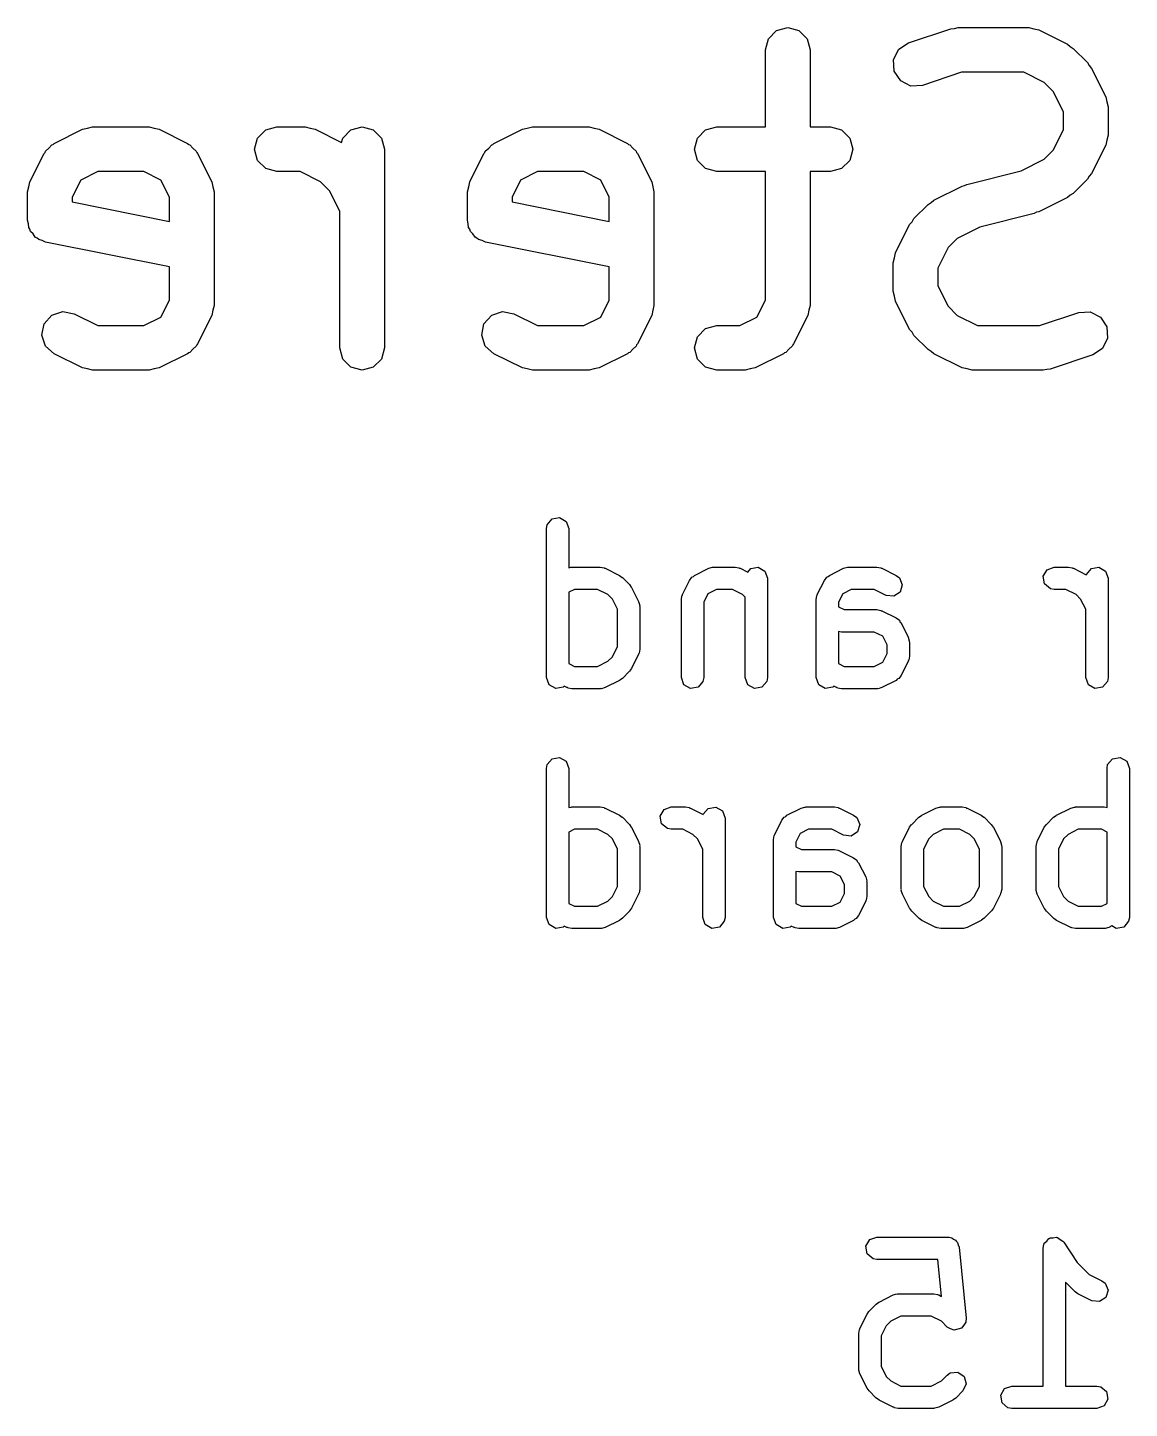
# Model space of a CAD drawing. Extents: x 83 to 134, y -229 to -46.
# Drawn here: x 117.08 to 124.48, y -55.65 to -46.38 of the extents above; entities that cross this region are included whole.
import ezdxf

# ---------------------------------------------------------------- set-up
doc = ezdxf.new("R2010")
doc.units = 0
doc.layers.add('BLACK', color=7, linetype='CONTINUOUS')

msp = doc.modelspace()

# ---------------------------------------------------------------- linework, layer by layer
at = {"layer": 'BLACK', "linetype": 'CONTINUOUS'}
for p, q in [((122.054, -46.4548), (122.109, -46.3999)), ((122.109, -46.3999), (122.184, -46.3798)), ((122.184, -46.3798), (122.259, -46.3999)), ((122.259, -46.3999), (122.314, -46.4548)), ((122.994, -46.4827), (123.279, -46.3875)), ((123.279, -46.3875), (123.304, -46.386)), ((123.304, -46.386), (123.327, -46.3798)), ((123.327, -46.3798), (123.803, -46.3798)), ((123.803, -46.3798), (123.836, -46.3887)), ((123.836, -46.3887), (123.87, -46.3956)), ((123.87, -46.3956), (124.061, -46.4908)), ((122.034, -46.5298), (122.054, -46.4548)), ((122.314, -46.4548), (122.334, -46.5298)), ((122.929, -46.5255), (122.994, -46.4827)), ((124.061, -46.4908), (124.079, -46.5069)), ((124.079, -46.5069), (124.1, -46.5189)), ((124.1, -46.5189), (124.195, -46.6142)), ((122.034, -47.0464), (122.034, -46.5298)), ((122.334, -46.5298), (122.334, -47.0464)), ((122.894, -46.5949), (122.929, -46.5255)), ((122.899, -46.6724), (122.894, -46.5949)), ((124.195, -46.6142), (124.207, -46.6351)), ((122.942, -46.7372), (122.899, -46.6724)), ((123.351, -46.6798), (123.089, -46.7673)), ((123.768, -46.6798), (123.351, -46.6798)), ((123.905, -46.7483), (123.768, -46.6798)), ((124.207, -46.6351), (124.223, -46.6532)), ((124.223, -46.6532), (124.318, -46.8436)), ((123.011, -46.772), (122.942, -46.7372)), ((123.089, -46.7673), (123.011, -46.772)), ((123.966, -46.8091), (123.905, -46.7483)), ((124.034, -46.9461), (123.966, -46.8091)), ((124.318, -46.8436), (124.325, -46.8774)), ((124.325, -46.8774), (124.334, -46.9107)), ((124.034, -47.0658), (124.034, -46.9461)), ((124.334, -46.9107), (124.334, -47.1012)), ((117.26, -47.1575), (117.45, -47.0623)), ((117.45, -47.0623), (117.484, -47.0554)), ((117.484, -47.0554), (117.517, -47.0464)), ((117.517, -47.0464), (117.898, -47.0464)), ((117.898, -47.0464), (117.932, -47.0554)), ((117.932, -47.0554), (117.965, -47.0623)), ((117.965, -47.0623), (118.156, -47.1575)), ((118.626, -47.1214), (118.68, -47.0665)), ((118.68, -47.0665), (118.755, -47.0464)), ((118.755, -47.0464), (118.946, -47.0464)), ((118.946, -47.0464), (118.979, -47.0554)), ((118.979, -47.0554), (119.013, -47.0623)), ((119.013, -47.0623), (119.189, -47.1504)), ((119.197, -47.1214), (119.252, -47.0665)), ((119.252, -47.0665), (119.327, -47.0464)), ((119.327, -47.0464), (119.402, -47.0665)), ((119.402, -47.0665), (119.457, -47.1214)), ((120.212, -47.1575), (120.403, -47.0623)), ((120.403, -47.0623), (120.436, -47.0554)), ((120.436, -47.0554), (120.47, -47.0464)), ((120.47, -47.0464), (120.851, -47.0464)), ((120.851, -47.0464), (120.884, -47.0554)), ((120.884, -47.0554), (120.918, -47.0623)), ((120.918, -47.0623), (121.108, -47.1575)), ((121.578, -47.1214), (121.633, -47.0665)), ((121.633, -47.0665), (121.708, -47.0464)), ((121.708, -47.0464), (122.034, -47.0464)), ((122.334, -47.0464), (122.47, -47.0464)), ((122.47, -47.0464), (122.545, -47.0665)), ((122.545, -47.0665), (122.6, -47.1214)), ((123.966, -47.2028), (124.034, -47.0658)), ((117.224, -47.189), (117.244, -47.1665)), ((117.244, -47.1665), (117.253, -47.1636)), ((117.253, -47.1636), (117.26, -47.1575)), ((118.156, -47.1575), (118.163, -47.1636)), ((118.163, -47.1636), (118.171, -47.1665)), ((118.171, -47.1665), (118.191, -47.189)), ((118.605, -47.1964), (118.626, -47.1214)), ((119.189, -47.1504), (119.197, -47.1214)), ((119.457, -47.1214), (119.477, -47.1964)), ((120.177, -47.189), (120.197, -47.1665)), ((120.197, -47.1665), (120.205, -47.1636)), ((120.205, -47.1636), (120.212, -47.1575)), ((121.108, -47.1575), (121.115, -47.1636)), ((121.115, -47.1636), (121.124, -47.1665)), ((121.124, -47.1665), (121.144, -47.189)), ((121.558, -47.1964), (121.578, -47.1214)), ((122.6, -47.1214), (122.62, -47.1964)), ((124.318, -47.1683), (124.223, -47.3587)), ((124.325, -47.1345), (124.318, -47.1683)), ((124.334, -47.1012), (124.325, -47.1345)), ((117.098, -47.4151), (117.193, -47.2246)), ((117.193, -47.2246), (117.199, -47.2177)), ((117.199, -47.2177), (117.202, -47.209)), ((117.202, -47.209), (117.224, -47.189)), ((118.191, -47.189), (118.214, -47.209)), ((118.214, -47.209), (118.217, -47.2177)), ((118.217, -47.2177), (118.223, -47.2246)), ((118.223, -47.2246), (118.318, -47.4151)), ((118.626, -47.2714), (118.605, -47.1964)), ((119.477, -47.1964), (119.477, -48.5298)), ((120.05, -47.4151), (120.145, -47.2246)), ((120.145, -47.2246), (120.151, -47.2177)), ((120.151, -47.2177), (120.154, -47.209)), ((120.154, -47.209), (120.177, -47.189)), ((121.144, -47.189), (121.166, -47.209)), ((121.166, -47.209), (121.169, -47.2177)), ((121.169, -47.2177), (121.175, -47.2246)), ((121.175, -47.2246), (121.271, -47.4151)), ((121.578, -47.2714), (121.558, -47.1964)), ((122.62, -47.1964), (122.6, -47.2714)), ((123.751, -47.3406), (123.905, -47.2636)), ((123.905, -47.2636), (123.966, -47.2028)), ((117.553, -47.3464), (117.439, -47.4035)), ((117.863, -47.3464), (117.553, -47.3464)), ((117.977, -47.4035), (117.863, -47.3464)), ((118.68, -47.3263), (118.626, -47.2714)), ((118.755, -47.3464), (118.68, -47.3263)), ((118.911, -47.3464), (118.755, -47.3464)), ((119.048, -47.4149), (118.911, -47.3464)), ((120.505, -47.3464), (120.391, -47.4035)), ((120.815, -47.3464), (120.505, -47.3464)), ((120.929, -47.4035), (120.815, -47.3464)), ((121.633, -47.3263), (121.578, -47.2714)), ((121.708, -47.3464), (121.633, -47.3263)), ((122.034, -47.3464), (121.708, -47.3464)), ((122.034, -48.2086), (122.034, -47.3464)), ((122.47, -47.3464), (122.334, -47.3464)), ((122.334, -47.3464), (122.334, -48.244)), ((122.545, -47.3263), (122.47, -47.3464)), ((122.6, -47.2714), (122.545, -47.3263)), ((123.386, -47.4319), (123.751, -47.3406)), ((117.082, -47.4821), (117.091, -47.4488)), ((117.091, -47.4488), (117.098, -47.4151)), ((117.439, -47.4035), (117.382, -47.5176)), ((118.034, -47.5176), (117.977, -47.4035)), ((118.318, -47.4151), (118.325, -47.4488)), ((118.325, -47.4488), (118.334, -47.4821)), ((119.108, -47.4758), (119.048, -47.4149)), ((120.034, -47.4821), (120.043, -47.4488)), ((120.043, -47.4488), (120.05, -47.4151)), ((120.391, -47.4035), (120.334, -47.5176)), ((120.986, -47.5176), (120.929, -47.4035)), ((121.271, -47.4151), (121.278, -47.4488)), ((121.278, -47.4488), (121.286, -47.4821)), ((123.165, -47.5385), (123.355, -47.4432)), ((123.355, -47.4432), (123.371, -47.4399)), ((123.371, -47.4399), (123.386, -47.4319)), ((124.195, -47.3977), (124.1, -47.493)), ((124.207, -47.3768), (124.195, -47.3977)), ((124.223, -47.3587), (124.207, -47.3768)), ((117.082, -47.6726), (117.082, -47.4821)), ((117.382, -47.5176), (117.382, -47.5496)), ((118.034, -47.6801), (118.034, -47.5176)), ((118.334, -47.4821), (118.334, -48.244)), ((119.177, -47.6128), (119.108, -47.4758)), ((120.034, -47.6726), (120.034, -47.4821)), ((120.334, -47.5176), (120.334, -47.5496)), ((120.986, -47.6801), (120.986, -47.5176)), ((121.286, -47.4821), (121.286, -48.244)), ((123.147, -47.5545), (123.165, -47.5385)), ((124.061, -47.5211), (123.87, -47.6163)), ((124.079, -47.505), (124.061, -47.5211)), ((124.1, -47.493), (124.079, -47.505)), ((117.382, -47.5496), (118.034, -47.6801)), ((119.177, -48.5298), (119.177, -47.6128)), ((120.334, -47.5496), (120.986, -47.6801)), ((123.03, -47.6618), (123.126, -47.5666)), ((123.126, -47.5666), (123.147, -47.5545)), ((123.839, -47.6277), (123.474, -47.7189)), ((123.854, -47.6196), (123.839, -47.6277)), ((123.87, -47.6163), (123.854, -47.6196)), ((117.088, -47.6963), (117.082, -47.6726)), ((117.09, -47.7207), (117.088, -47.6963)), ((117.098, -47.7331), (117.09, -47.7207)), ((120.04, -47.6963), (120.034, -47.6726)), ((120.042, -47.7207), (120.04, -47.6963)), ((120.05, -47.7331), (120.042, -47.7207)), ((122.907, -47.8913), (123.002, -47.7008)), ((123.002, -47.7008), (123.018, -47.6827)), ((123.018, -47.6827), (123.03, -47.6618)), ((123.474, -47.7189), (123.321, -47.7959)), ((117.102, -47.7476), (117.098, -47.7331)), ((117.119, -47.7649), (117.102, -47.7476)), ((117.133, -47.7853), (117.119, -47.7649)), ((117.146, -47.7919), (117.133, -47.7853)), ((117.157, -47.8025), (117.146, -47.7919)), ((117.18, -47.8089), (117.157, -47.8025)), ((117.202, -47.8197), (117.18, -47.8089)), ((118.034, -47.9861), (117.202, -47.8197)), ((120.054, -47.7476), (120.05, -47.7331)), ((120.071, -47.7649), (120.054, -47.7476)), ((120.085, -47.7853), (120.071, -47.7649)), ((120.098, -47.7919), (120.085, -47.7853)), ((120.109, -47.8025), (120.098, -47.7919)), ((120.133, -47.8089), (120.109, -47.8025)), ((120.155, -47.8197), (120.133, -47.8089)), ((120.986, -47.9861), (120.155, -47.8197)), ((123.321, -47.7959), (123.26, -47.8567)), ((122.9, -47.925), (122.907, -47.8913)), ((123.26, -47.8567), (123.191, -47.9937)), ((118.034, -48.2086), (118.034, -47.9861)), ((120.986, -48.2086), (120.986, -47.9861)), ((122.891, -47.9583), (122.9, -47.925)), ((122.891, -48.1488), (122.891, -47.9583)), ((123.191, -47.9937), (123.191, -48.1134)), ((122.9, -48.1821), (122.891, -48.1488)), ((122.907, -48.2159), (122.9, -48.1821)), ((123.191, -48.1134), (123.26, -48.2504)), ((117.977, -48.3227), (118.034, -48.2086)), ((118.325, -48.2773), (118.318, -48.3111)), ((118.334, -48.244), (118.325, -48.2773)), ((120.929, -48.3227), (120.986, -48.2086)), ((121.278, -48.2773), (121.271, -48.3111)), ((121.286, -48.244), (121.278, -48.2773)), ((121.977, -48.3227), (122.034, -48.2086)), ((122.325, -48.2773), (122.318, -48.3111)), ((122.334, -48.244), (122.325, -48.2773)), ((123.002, -48.4064), (122.907, -48.2159)), ((123.26, -48.2504), (123.321, -48.3112)), ((117.177, -48.4435), (117.193, -48.3674)), ((117.193, -48.3674), (117.244, -48.3093)), ((117.244, -48.3093), (117.318, -48.2848)), ((117.318, -48.2848), (117.394, -48.3004)), ((117.394, -48.3004), (117.553, -48.3798)), ((117.863, -48.3798), (117.977, -48.3227)), ((118.318, -48.3111), (118.223, -48.5016)), ((120.13, -48.4435), (120.145, -48.3674)), ((120.145, -48.3674), (120.197, -48.3093)), ((120.197, -48.3093), (120.27, -48.2848)), ((120.27, -48.2848), (120.346, -48.3004)), ((120.346, -48.3004), (120.505, -48.3798)), ((120.815, -48.3798), (120.929, -48.3227)), ((121.271, -48.3111), (121.175, -48.5016)), ((121.863, -48.3798), (121.977, -48.3227)), ((122.318, -48.3111), (122.223, -48.5016)), ((123.321, -48.3112), (123.458, -48.3798)), ((123.874, -48.3798), (124.137, -48.2922)), ((124.137, -48.2922), (124.214, -48.2876)), ((124.214, -48.2876), (124.284, -48.3223)), ((124.284, -48.3223), (124.326, -48.3871)), ((117.202, -48.5172), (117.177, -48.4435)), ((117.553, -48.3798), (117.863, -48.3798)), ((120.154, -48.5172), (120.13, -48.4435)), ((120.505, -48.3798), (120.815, -48.3798)), ((121.558, -48.5298), (121.578, -48.4548)), ((121.578, -48.4548), (121.633, -48.3999)), ((121.633, -48.3999), (121.708, -48.3798)), ((121.708, -48.3798), (121.863, -48.3798)), ((123.018, -48.4244), (123.002, -48.4064)), ((123.03, -48.4454), (123.018, -48.4244)), ((123.126, -48.5406), (123.03, -48.4454)), ((123.458, -48.3798), (123.874, -48.3798)), ((124.331, -48.4646), (124.296, -48.534)), ((124.326, -48.3871), (124.331, -48.4646)), ((117.26, -48.5687), (117.202, -48.5172)), ((118.171, -48.5597), (118.163, -48.5626)), ((118.191, -48.5372), (118.171, -48.5597)), ((118.214, -48.5172), (118.191, -48.5372)), ((118.217, -48.5085), (118.214, -48.5172)), ((118.223, -48.5016), (118.217, -48.5085)), ((119.197, -48.6048), (119.177, -48.5298)), ((119.477, -48.5298), (119.457, -48.6048)), ((120.212, -48.5687), (120.154, -48.5172)), ((121.124, -48.5597), (121.115, -48.5626)), ((121.144, -48.5372), (121.124, -48.5597)), ((121.166, -48.5172), (121.144, -48.5372)), ((121.169, -48.5085), (121.166, -48.5172)), ((121.175, -48.5016), (121.169, -48.5085)), ((121.578, -48.6048), (121.558, -48.5298)), ((122.171, -48.5597), (122.163, -48.5626)), ((122.191, -48.5372), (122.171, -48.5597)), ((122.214, -48.5172), (122.191, -48.5372)), ((122.217, -48.5085), (122.214, -48.5172)), ((122.223, -48.5016), (122.217, -48.5085)), ((123.147, -48.5527), (123.126, -48.5406)), ((123.165, -48.5687), (123.147, -48.5527)), ((124.296, -48.534), (124.231, -48.5768)), ((117.45, -48.6639), (117.26, -48.5687)), ((118.156, -48.5687), (117.965, -48.6639)), ((118.163, -48.5626), (118.156, -48.5687)), ((119.252, -48.6597), (119.197, -48.6048)), ((119.457, -48.6048), (119.402, -48.6597)), ((120.403, -48.6639), (120.212, -48.5687)), ((121.108, -48.5687), (120.918, -48.6639)), ((121.115, -48.5626), (121.108, -48.5687)), ((121.633, -48.6597), (121.578, -48.6048)), ((122.156, -48.5687), (121.965, -48.6639)), ((122.163, -48.5626), (122.156, -48.5687)), ((123.355, -48.6639), (123.165, -48.5687)), ((124.231, -48.5768), (123.946, -48.6721)), ((117.484, -48.6708), (117.45, -48.6639)), ((117.517, -48.6798), (117.484, -48.6708)), ((117.898, -48.6798), (117.517, -48.6798)), ((117.932, -48.6708), (117.898, -48.6798)), ((117.965, -48.6639), (117.932, -48.6708)), ((119.327, -48.6798), (119.252, -48.6597)), ((119.402, -48.6597), (119.327, -48.6798)), ((120.436, -48.6708), (120.403, -48.6639)), ((120.47, -48.6798), (120.436, -48.6708)), ((120.851, -48.6798), (120.47, -48.6798)), ((120.884, -48.6708), (120.851, -48.6798)), ((120.918, -48.6639), (120.884, -48.6708)), ((121.708, -48.6798), (121.633, -48.6597)), ((121.898, -48.6798), (121.708, -48.6798)), ((121.932, -48.6708), (121.898, -48.6798)), ((121.965, -48.6639), (121.932, -48.6708)), ((123.389, -48.6708), (123.355, -48.6639)), ((123.422, -48.6798), (123.389, -48.6708)), ((123.898, -48.6798), (123.422, -48.6798)), ((123.922, -48.6735), (123.898, -48.6798)), ((123.946, -48.6721), (123.922, -48.6735)), ((120.602, -49.6774), (120.653, -49.6685)), ((120.653, -49.6685), (120.697, -49.6942)), ((120.565, -49.7424), (120.57, -49.7167)), ((120.565, -50.7424), (120.565, -49.7424)), ((120.57, -49.7167), (120.602, -49.6774)), ((120.697, -49.6942), (120.715, -49.7424)), ((120.715, -49.7424), (120.715, -50.0047)), ((120.715, -50.0047), (120.727, -50.0012)), ((120.727, -50.0012), (120.731, -50.0022)), ((120.731, -50.0022), (120.735, -50.0007)), ((120.735, -50.0007), (120.926, -50.0007)), ((120.926, -50.0007), (120.951, -50.0052)), ((120.951, -50.0052), (120.955, -50.0081)), ((120.955, -50.0081), (120.959, -50.0086)), ((120.959, -50.0086), (121.054, -50.0563)), ((121.559, -50.0563), (121.654, -50.0086)), ((121.654, -50.0086), (121.679, -50.0012)), ((121.679, -50.0012), (121.683, -50.0022)), ((121.683, -50.0022), (121.688, -50.0007)), ((121.688, -50.0007), (121.83, -50.0007)), ((121.83, -50.0007), (121.856, -50.0052)), ((121.856, -50.0052), (121.86, -50.0081)), ((121.86, -50.0081), (121.864, -50.0086)), ((121.864, -50.0086), (121.916, -50.0346)), ((121.916, -50.0346), (121.936, -50.0108)), ((121.936, -50.0108), (121.986, -50.0019)), ((121.986, -50.0019), (122.031, -50.0275)), ((122.031, -50.0275), (122.048, -50.0757)), ((122.464, -50.0563), (122.559, -50.0086)), ((122.559, -50.0086), (122.584, -50.0012)), ((122.584, -50.0012), (122.588, -50.0022)), ((122.588, -50.0022), (122.592, -50.0007)), ((122.592, -50.0007), (122.783, -50.0007)), ((122.783, -50.0007), (122.809, -50.0052)), ((122.809, -50.0052), (122.812, -50.0081)), ((122.812, -50.0081), (122.816, -50.0086)), ((122.816, -50.0086), (122.912, -50.0563)), ((123.899, -50.0627), (123.925, -50.0183)), ((123.925, -50.0183), (123.973, -50.0007)), ((123.973, -50.0007), (124.069, -50.0007)), ((124.069, -50.0007), (124.094, -50.0052)), ((124.094, -50.0052), (124.098, -50.0081)), ((124.098, -50.0081), (124.102, -50.0086)), ((124.102, -50.0086), (124.188, -50.0517)), ((124.189, -50.0501), (124.222, -50.0108)), ((124.222, -50.0108), (124.272, -50.0019)), ((124.272, -50.0019), (124.316, -50.0275)), ((124.316, -50.0275), (124.334, -50.0757)), ((121.054, -50.0563), (121.073, -50.0696)), ((121.073, -50.0696), (121.074, -50.0703)), ((121.074, -50.0703), (121.122, -50.1179)), ((121.122, -50.1179), (121.134, -50.1363)), ((121.134, -50.1363), (121.136, -50.1374)), ((121.136, -50.1374), (121.183, -50.2326)), ((121.478, -50.185), (121.525, -50.0898)), ((121.525, -50.0898), (121.541, -50.0689)), ((121.541, -50.0689), (121.551, -50.0644)), ((121.551, -50.0644), (121.559, -50.0563)), ((122.048, -50.0757), (122.048, -50.7424)), ((122.382, -50.185), (122.43, -50.0898)), ((122.43, -50.0898), (122.446, -50.0689)), ((122.446, -50.0689), (122.456, -50.0644)), ((122.456, -50.0644), (122.464, -50.0563)), ((122.912, -50.0563), (122.933, -50.0718)), ((122.933, -50.0718), (122.953, -50.1188)), ((122.953, -50.1188), (122.938, -50.168)), ((123.908, -50.1132), (123.899, -50.0627)), ((123.948, -50.1462), (123.908, -50.1132)), ((124.188, -50.0517), (124.189, -50.0501)), ((124.334, -50.0757), (124.334, -50.7424)), ((120.753, -50.1507), (120.715, -50.1697)), ((120.715, -50.1697), (120.715, -50.6484)), ((120.908, -50.1507), (120.753, -50.1507)), ((120.977, -50.185), (120.908, -50.1507)), ((121.007, -50.2154), (120.977, -50.185)), ((121.041, -50.2839), (121.007, -50.2154)), ((121.47, -50.2186), (121.474, -50.1929)), ((121.47, -50.7424), (121.47, -50.2186)), ((121.474, -50.1929), (121.477, -50.1895)), ((121.477, -50.1895), (121.478, -50.185)), ((121.648, -50.1792), (121.62, -50.2363)), ((121.705, -50.1507), (121.648, -50.1792)), ((121.813, -50.1507), (121.705, -50.1507)), ((121.881, -50.185), (121.813, -50.1507)), ((121.898, -50.202), (121.881, -50.185)), ((121.898, -50.7424), (121.898, -50.202)), ((122.375, -50.2186), (122.379, -50.1929)), ((122.375, -50.7424), (122.375, -50.2186)), ((122.379, -50.1929), (122.382, -50.1895)), ((122.382, -50.1895), (122.382, -50.185)), ((122.553, -50.1792), (122.525, -50.2363)), ((122.61, -50.1507), (122.553, -50.1792)), ((122.765, -50.1507), (122.61, -50.1507)), ((122.845, -50.1904), (122.765, -50.1507)), ((122.896, -50.1963), (122.845, -50.1904)), ((122.938, -50.168), (122.896, -50.1963)), ((123.973, -50.1507), (123.948, -50.1462)), ((124.051, -50.1507), (123.973, -50.1507)), ((124.119, -50.185), (124.051, -50.1507)), ((124.15, -50.2154), (124.119, -50.185)), ((124.184, -50.2839), (124.15, -50.2154)), ((121.041, -50.5342), (121.041, -50.2839)), ((121.183, -50.2326), (121.191, -50.2576)), ((121.191, -50.2576), (121.19, -50.262)), ((121.19, -50.262), (121.191, -50.2662)), ((121.191, -50.2662), (121.191, -50.5519)), ((121.62, -50.2363), (121.62, -50.7424)), ((122.525, -50.2363), (122.525, -50.2675)), ((122.525, -50.2675), (122.562, -50.2864)), ((122.562, -50.2864), (122.783, -50.2864)), ((122.783, -50.2864), (122.809, -50.291)), ((122.809, -50.291), (122.812, -50.2938)), ((122.812, -50.2938), (122.816, -50.2943)), ((122.816, -50.2943), (122.912, -50.342)), ((124.184, -50.7424), (124.184, -50.2839)), ((122.912, -50.342), (122.933, -50.3575)), ((122.933, -50.3575), (122.937, -50.3678)), ((122.937, -50.3678), (122.945, -50.3755)), ((122.945, -50.3755), (122.993, -50.4707)), ((122.545, -50.4364), (122.525, -50.4329)), ((122.525, -50.4329), (122.525, -50.6484)), ((122.765, -50.4364), (122.545, -50.4364)), ((122.822, -50.4649), (122.765, -50.4364)), ((122.851, -50.522), (122.822, -50.4649)), ((122.993, -50.4707), (123, -50.4957)), ((123, -50.4957), (122.999, -50.5001)), ((122.999, -50.5001), (123.001, -50.5043)), ((123.001, -50.5043), (123.001, -50.5995)), ((121.007, -50.6027), (121.041, -50.5342)), ((121.183, -50.5854), (121.136, -50.6807)), ((121.184, -50.581), (121.183, -50.5854)), ((121.187, -50.5776), (121.184, -50.581)), ((121.191, -50.5519), (121.187, -50.5776)), ((122.822, -50.6389), (122.851, -50.5818)), ((122.851, -50.5818), (122.851, -50.522)), ((123.001, -50.5995), (122.996, -50.6252)), ((120.715, -50.6484), (120.753, -50.6674)), ((120.753, -50.6674), (120.908, -50.6674)), ((120.908, -50.6674), (120.977, -50.6331)), ((120.977, -50.6331), (121.007, -50.6027)), ((121.136, -50.6807), (121.122, -50.6987)), ((122.525, -50.6484), (122.562, -50.6674)), ((122.562, -50.6674), (122.765, -50.6674)), ((122.765, -50.6674), (122.822, -50.6389)), ((122.993, -50.6331), (122.945, -50.7283)), ((122.996, -50.6252), (122.993, -50.6286)), ((122.993, -50.6286), (122.993, -50.6331)), ((120.583, -50.7906), (120.565, -50.7424)), ((121.054, -50.7618), (120.959, -50.8095)), ((121.056, -50.7607), (121.054, -50.7618)), ((121.074, -50.7478), (121.056, -50.7607)), ((121.122, -50.7002), (121.074, -50.7478)), ((121.122, -50.6987), (121.122, -50.7002)), ((121.487, -50.7906), (121.47, -50.7424)), ((121.615, -50.768), (121.582, -50.8073)), ((121.62, -50.7424), (121.615, -50.768)), ((121.916, -50.7906), (121.898, -50.7424)), ((122.044, -50.768), (122.011, -50.8073)), ((122.048, -50.7424), (122.044, -50.768)), ((122.392, -50.7906), (122.375, -50.7424)), ((122.912, -50.7618), (122.816, -50.8095)), ((122.919, -50.7537), (122.912, -50.7618)), ((122.93, -50.7492), (122.919, -50.7537)), ((122.945, -50.7283), (122.93, -50.7492)), ((124.202, -50.7906), (124.184, -50.7424)), ((124.33, -50.768), (124.297, -50.8073)), ((124.334, -50.7424), (124.33, -50.768)), ((120.627, -50.8162), (120.583, -50.7906)), ((120.677, -50.8073), (120.627, -50.8162)), ((120.683, -50.8003), (120.677, -50.8073)), ((120.702, -50.8095), (120.683, -50.8003)), ((120.706, -50.81), (120.702, -50.8095)), ((120.71, -50.8129), (120.706, -50.81)), ((120.735, -50.8174), (120.71, -50.8129)), ((120.926, -50.8174), (120.735, -50.8174)), ((120.93, -50.8158), (120.926, -50.8174)), ((120.934, -50.8169), (120.93, -50.8158)), ((120.959, -50.8095), (120.934, -50.8169)), ((121.532, -50.8162), (121.487, -50.7906)), ((121.582, -50.8073), (121.532, -50.8162)), ((121.96, -50.8162), (121.916, -50.7906)), ((122.011, -50.8073), (121.96, -50.8162)), ((122.436, -50.8162), (122.392, -50.7906)), ((122.487, -50.8073), (122.436, -50.8162)), ((122.493, -50.8003), (122.487, -50.8073)), ((122.511, -50.8095), (122.493, -50.8003)), ((122.516, -50.81), (122.511, -50.8095)), ((122.519, -50.8129), (122.516, -50.81)), ((122.545, -50.8174), (122.519, -50.8129)), ((122.783, -50.8174), (122.545, -50.8174)), ((122.787, -50.8158), (122.783, -50.8174)), ((122.791, -50.8169), (122.787, -50.8158)), ((122.816, -50.8095), (122.791, -50.8169)), ((124.246, -50.8162), (124.202, -50.7906)), ((124.297, -50.8073), (124.246, -50.8162)), ((120.565, -51.3524), (120.57, -51.3267)), ((120.57, -51.3267), (120.602, -51.2874)), ((120.602, -51.2874), (120.653, -51.2785)), ((120.653, -51.2785), (120.697, -51.3042)), ((120.697, -51.3042), (120.715, -51.3524)), ((124.327, -51.3524), (124.331, -51.3267)), ((124.331, -51.3267), (124.364, -51.2874)), ((124.364, -51.2874), (124.415, -51.2785)), ((124.415, -51.2785), (124.459, -51.3042)), ((124.459, -51.3042), (124.477, -51.3524)), ((120.565, -52.3524), (120.565, -51.3524)), ((120.715, -51.3524), (120.715, -51.6147)), ((124.327, -51.6143), (124.327, -51.3524)), ((124.477, -51.3524), (124.477, -52.3524)), ((120.715, -51.6147), (120.727, -51.6112)), ((120.727, -51.6112), (120.731, -51.6122)), ((120.731, -51.6122), (120.735, -51.6107)), ((120.735, -51.6107), (120.926, -51.6107)), ((120.926, -51.6107), (120.951, -51.6152)), ((120.951, -51.6152), (120.955, -51.6181)), ((120.955, -51.6181), (120.959, -51.6186)), ((120.959, -51.6186), (121.054, -51.6663)), ((121.354, -51.6283), (121.402, -51.6107)), ((121.402, -51.6107), (121.497, -51.6107)), ((121.497, -51.6107), (121.523, -51.6152)), ((121.523, -51.6152), (121.526, -51.6181)), ((121.526, -51.6181), (121.531, -51.6186)), ((121.531, -51.6186), (121.617, -51.6617)), ((121.65, -51.6208), (121.701, -51.6119)), ((121.701, -51.6119), (121.745, -51.6375)), ((122.178, -51.6663), (122.273, -51.6186)), ((122.273, -51.6186), (122.298, -51.6112)), ((122.298, -51.6112), (122.302, -51.6122)), ((122.302, -51.6122), (122.307, -51.6107)), ((122.307, -51.6107), (122.497, -51.6107)), ((122.497, -51.6107), (122.523, -51.6152)), ((122.523, -51.6152), (122.526, -51.6181)), ((122.526, -51.6181), (122.531, -51.6186)), ((122.531, -51.6186), (122.626, -51.6663)), ((123.083, -51.6663), (123.178, -51.6186)), ((123.178, -51.6186), (123.203, -51.6112)), ((123.203, -51.6112), (123.207, -51.6122)), ((123.207, -51.6122), (123.211, -51.6107)), ((123.211, -51.6107), (123.354, -51.6107)), ((123.354, -51.6107), (123.38, -51.6152)), ((123.38, -51.6152), (123.383, -51.6181)), ((123.383, -51.6181), (123.388, -51.6186)), ((123.388, -51.6186), (123.483, -51.6663)), ((123.987, -51.6663), (124.083, -51.6186)), ((124.083, -51.6186), (124.108, -51.6112)), ((124.108, -51.6112), (124.112, -51.6122)), ((124.112, -51.6122), (124.116, -51.6107)), ((124.116, -51.6107), (124.307, -51.6107)), ((124.307, -51.6107), (124.327, -51.6143)), ((121.054, -51.6663), (121.073, -51.6796)), ((121.073, -51.6796), (121.074, -51.6803)), ((121.074, -51.6803), (121.122, -51.7279)), ((121.328, -51.6727), (121.354, -51.6283)), ((121.337, -51.7232), (121.328, -51.6727)), ((121.617, -51.6601), (121.65, -51.6208)), ((121.617, -51.6617), (121.617, -51.6601)), ((121.745, -51.6375), (121.763, -51.6857)), ((121.763, -51.6857), (121.763, -52.3524)), ((122.097, -51.795), (122.144, -51.6998)), ((122.144, -51.6998), (122.16, -51.6789)), ((122.16, -51.6789), (122.17, -51.6744)), ((122.17, -51.6744), (122.178, -51.6663)), ((122.626, -51.6663), (122.647, -51.6818)), ((122.647, -51.6818), (122.667, -51.7288)), ((123.016, -51.7279), (123.063, -51.6803)), ((123.063, -51.6803), (123.082, -51.6674)), ((123.082, -51.6674), (123.083, -51.6663)), ((123.483, -51.6663), (123.501, -51.6796)), ((123.501, -51.6796), (123.503, -51.6803)), ((123.503, -51.6803), (123.55, -51.7279)), ((123.92, -51.7279), (123.968, -51.6803)), ((123.968, -51.6803), (123.986, -51.6674)), ((123.986, -51.6674), (123.987, -51.6663)), ((120.753, -51.7607), (120.715, -51.7797)), ((120.715, -51.7797), (120.715, -52.2584)), ((120.908, -51.7607), (120.753, -51.7607)), ((120.977, -51.795), (120.908, -51.7607)), ((121.007, -51.8254), (120.977, -51.795)), ((121.122, -51.7279), (121.134, -51.7463)), ((121.134, -51.7463), (121.136, -51.7474)), ((121.136, -51.7474), (121.183, -51.8426)), ((121.376, -51.7562), (121.337, -51.7232)), ((121.402, -51.7607), (121.376, -51.7562)), ((121.479, -51.7607), (121.402, -51.7607)), ((121.548, -51.795), (121.479, -51.7607)), ((121.578, -51.8254), (121.548, -51.795)), ((122.089, -51.8286), (122.093, -51.8029)), ((122.093, -51.8029), (122.096, -51.7995)), ((122.096, -51.7995), (122.097, -51.795)), ((122.267, -51.7892), (122.239, -51.8463)), ((122.324, -51.7607), (122.267, -51.7892)), ((122.479, -51.7607), (122.324, -51.7607)), ((122.559, -51.8004), (122.479, -51.7607)), ((122.61, -51.8063), (122.559, -51.8004)), ((122.653, -51.778), (122.61, -51.8063)), ((122.667, -51.7288), (122.653, -51.778)), ((122.954, -51.8426), (123.001, -51.7474)), ((123.001, -51.7474), (123.015, -51.7294)), ((123.015, -51.7294), (123.016, -51.7279)), ((123.161, -51.795), (123.13, -51.8254)), ((123.229, -51.7607), (123.161, -51.795)), ((123.337, -51.7607), (123.229, -51.7607)), ((123.405, -51.795), (123.337, -51.7607)), ((123.436, -51.8254), (123.405, -51.795)), ((123.55, -51.7279), (123.563, -51.7463)), ((123.563, -51.7463), (123.564, -51.7474)), ((123.564, -51.7474), (123.612, -51.8426)), ((123.859, -51.8426), (123.906, -51.7474)), ((123.906, -51.7474), (123.92, -51.7294)), ((123.92, -51.7294), (123.92, -51.7279)), ((124.065, -51.795), (124.035, -51.8254)), ((124.134, -51.7607), (124.065, -51.795)), ((124.289, -51.7607), (124.134, -51.7607)), ((124.327, -51.7797), (124.289, -51.7607)), ((124.327, -52.2584), (124.327, -51.7797)), ((121.041, -51.8939), (121.007, -51.8254)), ((121.041, -52.1442), (121.041, -51.8939)), ((121.183, -51.8426), (121.191, -51.8676)), ((121.191, -51.8676), (121.19, -51.872)), ((121.19, -51.872), (121.191, -51.8762)), ((121.191, -51.8762), (121.191, -52.1619)), ((121.613, -51.8939), (121.578, -51.8254)), ((121.613, -52.3524), (121.613, -51.8939)), ((122.089, -52.3524), (122.089, -51.8286)), ((122.239, -51.8463), (122.239, -51.8775)), ((122.239, -51.8775), (122.277, -51.8964)), ((122.277, -51.8964), (122.497, -51.8964)), ((122.497, -51.8964), (122.523, -51.901)), ((122.946, -51.8762), (122.95, -51.8505)), ((122.946, -52.1619), (122.946, -51.8762)), ((122.95, -51.8505), (122.953, -51.8471)), ((122.953, -51.8471), (122.954, -51.8426)), ((123.13, -51.8254), (123.096, -51.8939)), ((123.096, -51.8939), (123.096, -52.1442)), ((123.47, -51.8939), (123.436, -51.8254)), ((123.47, -52.1442), (123.47, -51.8939)), ((123.612, -51.8426), (123.619, -51.8676)), ((123.619, -51.8676), (123.618, -51.872)), ((123.618, -51.872), (123.62, -51.8762)), ((123.62, -51.8762), (123.62, -52.1619)), ((123.851, -51.8762), (123.855, -51.8505)), ((123.851, -52.1619), (123.851, -51.8762)), ((123.855, -51.8505), (123.858, -51.8471)), ((123.858, -51.8471), (123.859, -51.8426)), ((124.035, -51.8254), (124.001, -51.8939)), ((124.001, -51.8939), (124.001, -52.1442)), ((122.523, -51.901), (122.526, -51.9038)), ((122.526, -51.9038), (122.531, -51.9043)), ((122.531, -51.9043), (122.626, -51.952)), ((122.626, -51.952), (122.647, -51.9675)), ((122.647, -51.9675), (122.651, -51.9778)), ((122.651, -51.9778), (122.659, -51.9855)), ((122.659, -51.9855), (122.707, -52.0807)), ((122.259, -52.0464), (122.239, -52.0429)), ((122.239, -52.0429), (122.239, -52.2584)), ((122.479, -52.0464), (122.259, -52.0464)), ((122.536, -52.0749), (122.479, -52.0464)), ((122.565, -52.132), (122.536, -52.0749)), ((122.707, -52.0807), (122.715, -52.1057)), ((121.007, -52.2127), (121.041, -52.1442)), ((121.191, -52.1619), (121.187, -52.1876)), ((122.565, -52.1918), (122.565, -52.132)), ((122.715, -52.1057), (122.713, -52.1101)), ((122.713, -52.1101), (122.715, -52.1143)), ((122.715, -52.1143), (122.715, -52.2095)), ((122.947, -52.1661), (122.946, -52.1619)), ((122.946, -52.1705), (122.947, -52.1661)), ((122.954, -52.1954), (122.946, -52.1705)), ((123.096, -52.1442), (123.13, -52.2127)), ((123.436, -52.2127), (123.47, -52.1442)), ((123.62, -52.1619), (123.615, -52.1876)), ((123.852, -52.1661), (123.851, -52.1619)), ((123.851, -52.1705), (123.852, -52.1661)), ((123.859, -52.1954), (123.851, -52.1705)), ((124.001, -52.1442), (124.035, -52.2127)), ((120.715, -52.2584), (120.753, -52.2774)), ((120.908, -52.2774), (120.977, -52.2431)), ((120.977, -52.2431), (121.007, -52.2127)), ((121.183, -52.1954), (121.136, -52.2907)), ((121.184, -52.191), (121.183, -52.1954)), ((121.187, -52.1876), (121.184, -52.191)), ((122.239, -52.2584), (122.277, -52.2774)), ((122.479, -52.2774), (122.536, -52.2489)), ((122.536, -52.2489), (122.565, -52.1918)), ((122.707, -52.2431), (122.659, -52.3383)), ((122.708, -52.2386), (122.707, -52.2431)), ((122.71, -52.2352), (122.708, -52.2386)), ((122.715, -52.2095), (122.71, -52.2352)), ((123.001, -52.2907), (122.954, -52.1954)), ((123.13, -52.2127), (123.161, -52.2431)), ((123.161, -52.2431), (123.229, -52.2774)), ((123.337, -52.2774), (123.405, -52.2431)), ((123.405, -52.2431), (123.436, -52.2127)), ((123.612, -52.1954), (123.564, -52.2907)), ((123.615, -52.1876), (123.612, -52.191)), ((123.612, -52.191), (123.612, -52.1954)), ((123.906, -52.2907), (123.859, -52.1954)), ((124.035, -52.2127), (124.065, -52.2431)), ((124.065, -52.2431), (124.134, -52.2774)), ((124.289, -52.2774), (124.327, -52.2584)), ((120.583, -52.4006), (120.565, -52.3524)), ((120.753, -52.2774), (120.908, -52.2774)), ((121.074, -52.3578), (121.056, -52.3707)), ((121.122, -52.3102), (121.074, -52.3578)), ((121.136, -52.2907), (121.122, -52.3087)), ((121.122, -52.3087), (121.122, -52.3102)), ((121.63, -52.4006), (121.613, -52.3524)), ((121.763, -52.3524), (121.758, -52.378)), ((122.106, -52.4006), (122.089, -52.3524)), ((122.277, -52.2774), (122.479, -52.2774)), ((122.644, -52.3592), (122.634, -52.3637)), ((122.659, -52.3383), (122.644, -52.3592)), ((123.003, -52.2918), (123.001, -52.2907)), ((123.016, -52.3102), (123.003, -52.2918)), ((123.063, -52.3578), (123.016, -52.3102)), ((123.065, -52.3585), (123.063, -52.3578)), ((123.083, -52.3718), (123.065, -52.3585)), ((123.229, -52.2774), (123.337, -52.2774)), ((123.503, -52.3578), (123.484, -52.3707)), ((123.55, -52.3102), (123.503, -52.3578)), ((123.551, -52.3087), (123.55, -52.3102)), ((123.564, -52.2907), (123.551, -52.3087)), ((123.907, -52.2918), (123.906, -52.2907)), ((123.92, -52.3102), (123.907, -52.2918)), ((123.968, -52.3578), (123.92, -52.3102)), ((123.969, -52.3585), (123.968, -52.3578)), ((123.987, -52.3718), (123.969, -52.3585)), ((124.134, -52.2774), (124.289, -52.2774)), ((124.477, -52.3524), (124.472, -52.378)), ((120.627, -52.4262), (120.583, -52.4006)), ((120.677, -52.4173), (120.627, -52.4262)), ((120.683, -52.4103), (120.677, -52.4173)), ((120.702, -52.4195), (120.683, -52.4103)), ((120.706, -52.42), (120.702, -52.4195)), ((120.71, -52.4229), (120.706, -52.42)), ((120.735, -52.4274), (120.71, -52.4229)), ((120.926, -52.4274), (120.735, -52.4274)), ((120.93, -52.4258), (120.926, -52.4274)), ((120.934, -52.4269), (120.93, -52.4258)), ((120.959, -52.4195), (120.934, -52.4269)), ((121.054, -52.3718), (120.959, -52.4195)), ((121.056, -52.3707), (121.054, -52.3718)), ((121.675, -52.4262), (121.63, -52.4006)), ((121.725, -52.4173), (121.675, -52.4262)), ((121.758, -52.378), (121.725, -52.4173)), ((122.151, -52.4262), (122.106, -52.4006)), ((122.201, -52.4173), (122.151, -52.4262)), ((122.207, -52.4103), (122.201, -52.4173)), ((122.226, -52.4195), (122.207, -52.4103)), ((122.23, -52.42), (122.226, -52.4195)), ((122.233, -52.4229), (122.23, -52.42)), ((122.259, -52.4274), (122.233, -52.4229)), ((122.497, -52.4274), (122.259, -52.4274)), ((122.501, -52.4258), (122.497, -52.4274)), ((122.506, -52.4269), (122.501, -52.4258)), ((122.531, -52.4195), (122.506, -52.4269)), ((122.626, -52.3718), (122.531, -52.4195)), ((122.634, -52.3637), (122.626, -52.3718)), ((123.178, -52.4195), (123.083, -52.3718)), ((123.182, -52.42), (123.178, -52.4195)), ((123.186, -52.4229), (123.182, -52.42)), ((123.211, -52.4274), (123.186, -52.4229)), ((123.354, -52.4274), (123.211, -52.4274)), ((123.358, -52.4258), (123.354, -52.4274)), ((123.363, -52.4269), (123.358, -52.4258)), ((123.388, -52.4195), (123.363, -52.4269)), ((123.483, -52.3718), (123.388, -52.4195)), ((123.484, -52.3707), (123.483, -52.3718)), ((124.083, -52.4195), (123.987, -52.3718)), ((124.087, -52.42), (124.083, -52.4195)), ((124.091, -52.4229), (124.087, -52.42)), ((124.116, -52.4274), (124.091, -52.4229)), ((124.307, -52.4274), (124.116, -52.4274)), ((124.311, -52.4258), (124.307, -52.4274)), ((124.315, -52.4269), (124.311, -52.4258)), ((124.34, -52.4195), (124.315, -52.4269)), ((124.36, -52.4096), (124.34, -52.4195)), ((124.389, -52.4262), (124.36, -52.4096)), ((124.439, -52.4173), (124.389, -52.4262)), ((124.472, -52.378), (124.439, -52.4173)), ((122.709, -54.5594), (122.735, -54.5149)), ((122.718, -54.6099), (122.709, -54.5594)), ((122.735, -54.5149), (122.783, -54.4974)), ((122.783, -54.4974), (123.259, -54.4974)), ((123.259, -54.4974), (123.263, -54.4981)), ((123.263, -54.4981), (123.265, -54.4976)), ((123.265, -54.4976), (123.267, -54.4989)), ((123.267, -54.4989), (123.285, -54.5019)), ((123.285, -54.5019), (123.297, -54.5121)), ((123.297, -54.5121), (123.311, -54.5187)), ((123.311, -54.5187), (123.316, -54.5281)), ((123.316, -54.5281), (123.324, -54.5349)), ((123.324, -54.5349), (123.327, -54.5506)), ((123.327, -54.5506), (123.334, -54.5649)), ((123.334, -54.5649), (123.381, -55.0411)), ((123.898, -54.5724), (123.903, -54.5467)), ((123.898, -55.4974), (123.898, -54.5724)), ((123.903, -54.5467), (123.906, -54.5434)), ((123.906, -54.5391), (123.922, -54.5241)), ((123.906, -54.5434), (123.906, -54.5391)), ((123.922, -54.5241), (123.936, -54.5074)), ((123.936, -54.5074), (123.94, -54.5067)), ((123.94, -54.5067), (123.943, -54.5037)), ((123.943, -54.5037), (123.965, -54.5023)), ((123.965, -54.5023), (123.986, -54.4985)), ((123.986, -54.4985), (123.99, -54.5007)), ((123.99, -54.5007), (123.994, -54.5004)), ((123.994, -54.5004), (124.012, -54.5133)), ((124.012, -54.5133), (124.031, -54.5242)), ((124.031, -54.5242), (124.032, -54.5282)), ((124.032, -54.5282), (124.036, -54.5308)), ((124.036, -54.5308), (124.127, -54.6675)), ((122.757, -54.6429), (122.718, -54.6099)), ((122.783, -54.6474), (122.757, -54.6429)), ((123.191, -54.6474), (122.783, -54.6474)), ((123.216, -54.8956), (123.191, -54.6474)), ((124.127, -54.6675), (124.208, -54.7488)), ((124.208, -54.7488), (124.293, -54.791)), ((124.111, -54.8635), (124.048, -54.8011)), ((124.048, -54.8011), (124.048, -55.4974)), ((124.112, -54.8642), (124.111, -54.8635)), ((124.293, -54.791), (124.314, -54.8065)), ((124.314, -54.8065), (124.334, -54.8536)), ((124.334, -54.8536), (124.319, -54.9028)), ((122.73, -54.9955), (122.777, -54.9479)), ((122.777, -54.9479), (122.796, -54.9351)), ((122.796, -54.9351), (122.797, -54.9339)), ((122.797, -54.9339), (122.892, -54.8863)), ((122.892, -54.8863), (122.917, -54.8788)), ((122.917, -54.8788), (122.921, -54.8799)), ((122.921, -54.8799), (122.926, -54.8783)), ((122.926, -54.8783), (123.164, -54.8783)), ((123.164, -54.8783), (123.189, -54.8829)), ((123.189, -54.8829), (123.193, -54.8857)), ((123.193, -54.8857), (123.197, -54.8863)), ((123.197, -54.8863), (123.216, -54.8956)), ((124.13, -54.8776), (124.112, -54.8642)), ((124.226, -54.9252), (124.13, -54.8776)), ((124.276, -54.931), (124.226, -54.9252)), ((124.319, -54.9028), (124.276, -54.931)), ((122.668, -55.1103), (122.716, -55.015)), ((122.716, -55.015), (122.729, -54.997)), ((122.729, -54.997), (122.73, -54.9955)), ((122.943, -55.0283), (122.875, -55.0626)), ((123.146, -55.0283), (122.943, -55.0283)), ((123.215, -55.0626), (123.146, -55.0283)), ((123.381, -55.0411), (123.379, -55.0671)), ((122.66, -55.1438), (122.665, -55.1182)), ((122.665, -55.1182), (122.668, -55.1147)), ((122.668, -55.1147), (122.668, -55.1103)), ((122.844, -55.093), (122.81, -55.1615)), ((122.875, -55.0626), (122.844, -55.093)), ((123.254, -55.1016), (123.215, -55.0626)), ((123.254, -55.1018), (123.254, -55.1016)), ((123.254, -55.1023), (123.254, -55.1018)), ((123.277, -55.1126), (123.254, -55.1023)), ((123.3, -55.1233), (123.277, -55.1126)), ((123.301, -55.1232), (123.3, -55.1233)), ((123.325, -55.1165), (123.301, -55.1234)), ((123.301, -55.1234), (123.301, -55.1232)), ((123.35, -55.11), (123.325, -55.1165)), ((123.365, -55.0886), (123.35, -55.1095)), ((123.35, -55.1095), (123.35, -55.1096)), ((123.35, -55.1096), (123.35, -55.11)), ((123.379, -55.068), (123.365, -55.0886)), ((123.379, -55.0671), (123.379, -55.0675)), ((123.379, -55.0675), (123.379, -55.068)), ((122.66, -55.3819), (122.66, -55.1438)), ((122.81, -55.1615), (122.81, -55.3642)), ((122.662, -55.3861), (122.66, -55.3819)), ((122.661, -55.3905), (122.662, -55.3861)), ((122.668, -55.4154), (122.661, -55.3905)), ((122.716, -55.5107), (122.668, -55.4154)), ((122.81, -55.3642), (122.844, -55.4327)), ((123.254, -55.4241), (123.275, -55.4092)), ((123.275, -55.4092), (123.326, -55.4047)), ((123.326, -55.4047), (123.368, -55.4341)), ((122.717, -55.5118), (122.716, -55.5107)), ((122.73, -55.5302), (122.717, -55.5118)), ((122.844, -55.4327), (122.875, -55.4631)), ((122.875, -55.4631), (122.943, -55.4974)), ((122.943, -55.4974), (123.146, -55.4974)), ((123.146, -55.4974), (123.215, -55.4631)), ((123.215, -55.4631), (123.254, -55.4241)), ((123.381, -55.4837), (123.36, -55.5302)), ((123.368, -55.4341), (123.381, -55.4837)), ((123.639, -55.5149), (123.688, -55.4974)), ((123.688, -55.4974), (123.898, -55.4974)), ((124.048, -55.4974), (124.259, -55.4974)), ((124.259, -55.4974), (124.285, -55.5019)), ((124.285, -55.5019), (124.324, -55.5349)), ((122.777, -55.5778), (122.73, -55.5302)), ((122.779, -55.5785), (122.777, -55.5778)), ((122.797, -55.5918), (122.779, -55.5785)), ((122.892, -55.6395), (122.797, -55.5918)), ((123.293, -55.5918), (123.197, -55.6395)), ((123.294, -55.5907), (123.293, -55.5918)), ((123.312, -55.5778), (123.294, -55.5907)), ((123.36, -55.5302), (123.312, -55.5778)), ((123.614, -55.5594), (123.639, -55.5149)), ((123.623, -55.6099), (123.614, -55.5594)), ((124.333, -55.5854), (124.307, -55.6298)), ((124.324, -55.5349), (124.333, -55.5854)), ((122.897, -55.64), (122.892, -55.6395)), ((122.9, -55.6429), (122.897, -55.64)), ((122.926, -55.6474), (122.9, -55.6429)), ((123.164, -55.6474), (122.926, -55.6474)), ((123.168, -55.6458), (123.164, -55.6474)), ((123.172, -55.6469), (123.168, -55.6458)), ((123.197, -55.6395), (123.172, -55.6469)), ((123.662, -55.6429), (123.623, -55.6099)), ((123.688, -55.6474), (123.662, -55.6429)), ((124.259, -55.6474), (123.688, -55.6474)), ((124.307, -55.6298), (124.259, -55.6474))]:
    msp.add_line(p, q, dxfattribs=at)

doc.saveas('drawing.dxf')
